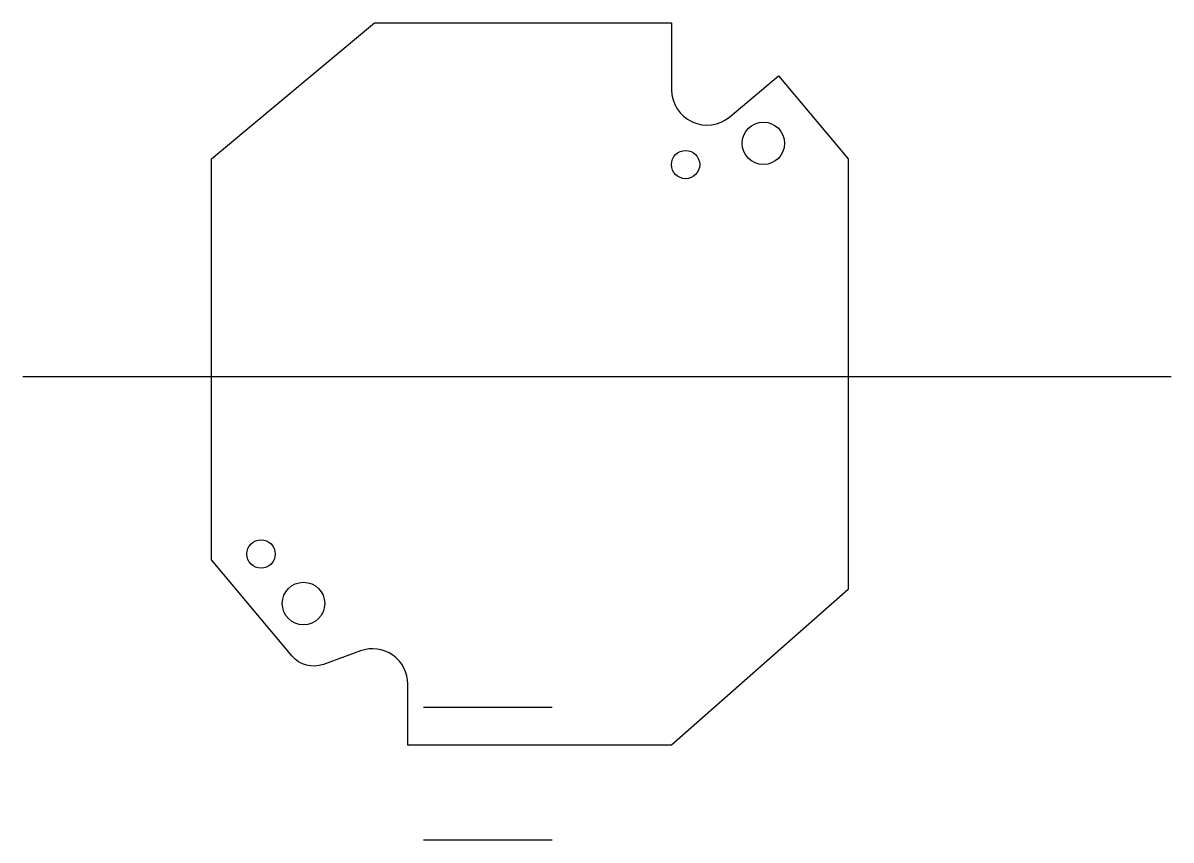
# Model space of a CAD drawing. Header units: millimetres. Extents: x -35.8 to 45.3, y -32.7 to 25.
import ezdxf

# ---------------------------------------------------------------- set-up
doc = ezdxf.new("R2010")
doc.units = ezdxf.units.MM
doc.layers.get('0').update_dxf_attribs({"linetype": 'CONTINUOUS'})

msp = doc.modelspace()

# ---------------------------------------------------------------- linework, layer by layer
for p, q in [((45.306, 0), (-35.822, 0)), ((1.568, -23.349), (-7.525, -23.349)), ((1.568, -32.699), (-7.525, -32.699))]:
    msp.add_line(p, q)
msp.add_lwpolyline([(17.573, 21.271), (22.5, 15.4), (22.5, -15), (10.012, -26), (-8.619, -26), (-8.619, -21.694, 0.520567), (-11.974, -19.345), (-14.592, -20.298, -0.315299), (-16.808, -19.704), (-22.5, -12.921), (-22.5, 15.4), (-10.988, 25), (10.012, 25), (10.012, 20.288, 0.63707), (14.119, 18.373)], format="xyb", close=True)
for centre, radius in [((16.5, 16.5), 1.5), ((11, 15), 1), ((-19, -12.5), 1), ((-16, -16), 1.5)]:
    msp.add_circle(centre, radius)

doc.saveas('drawing.dxf')
